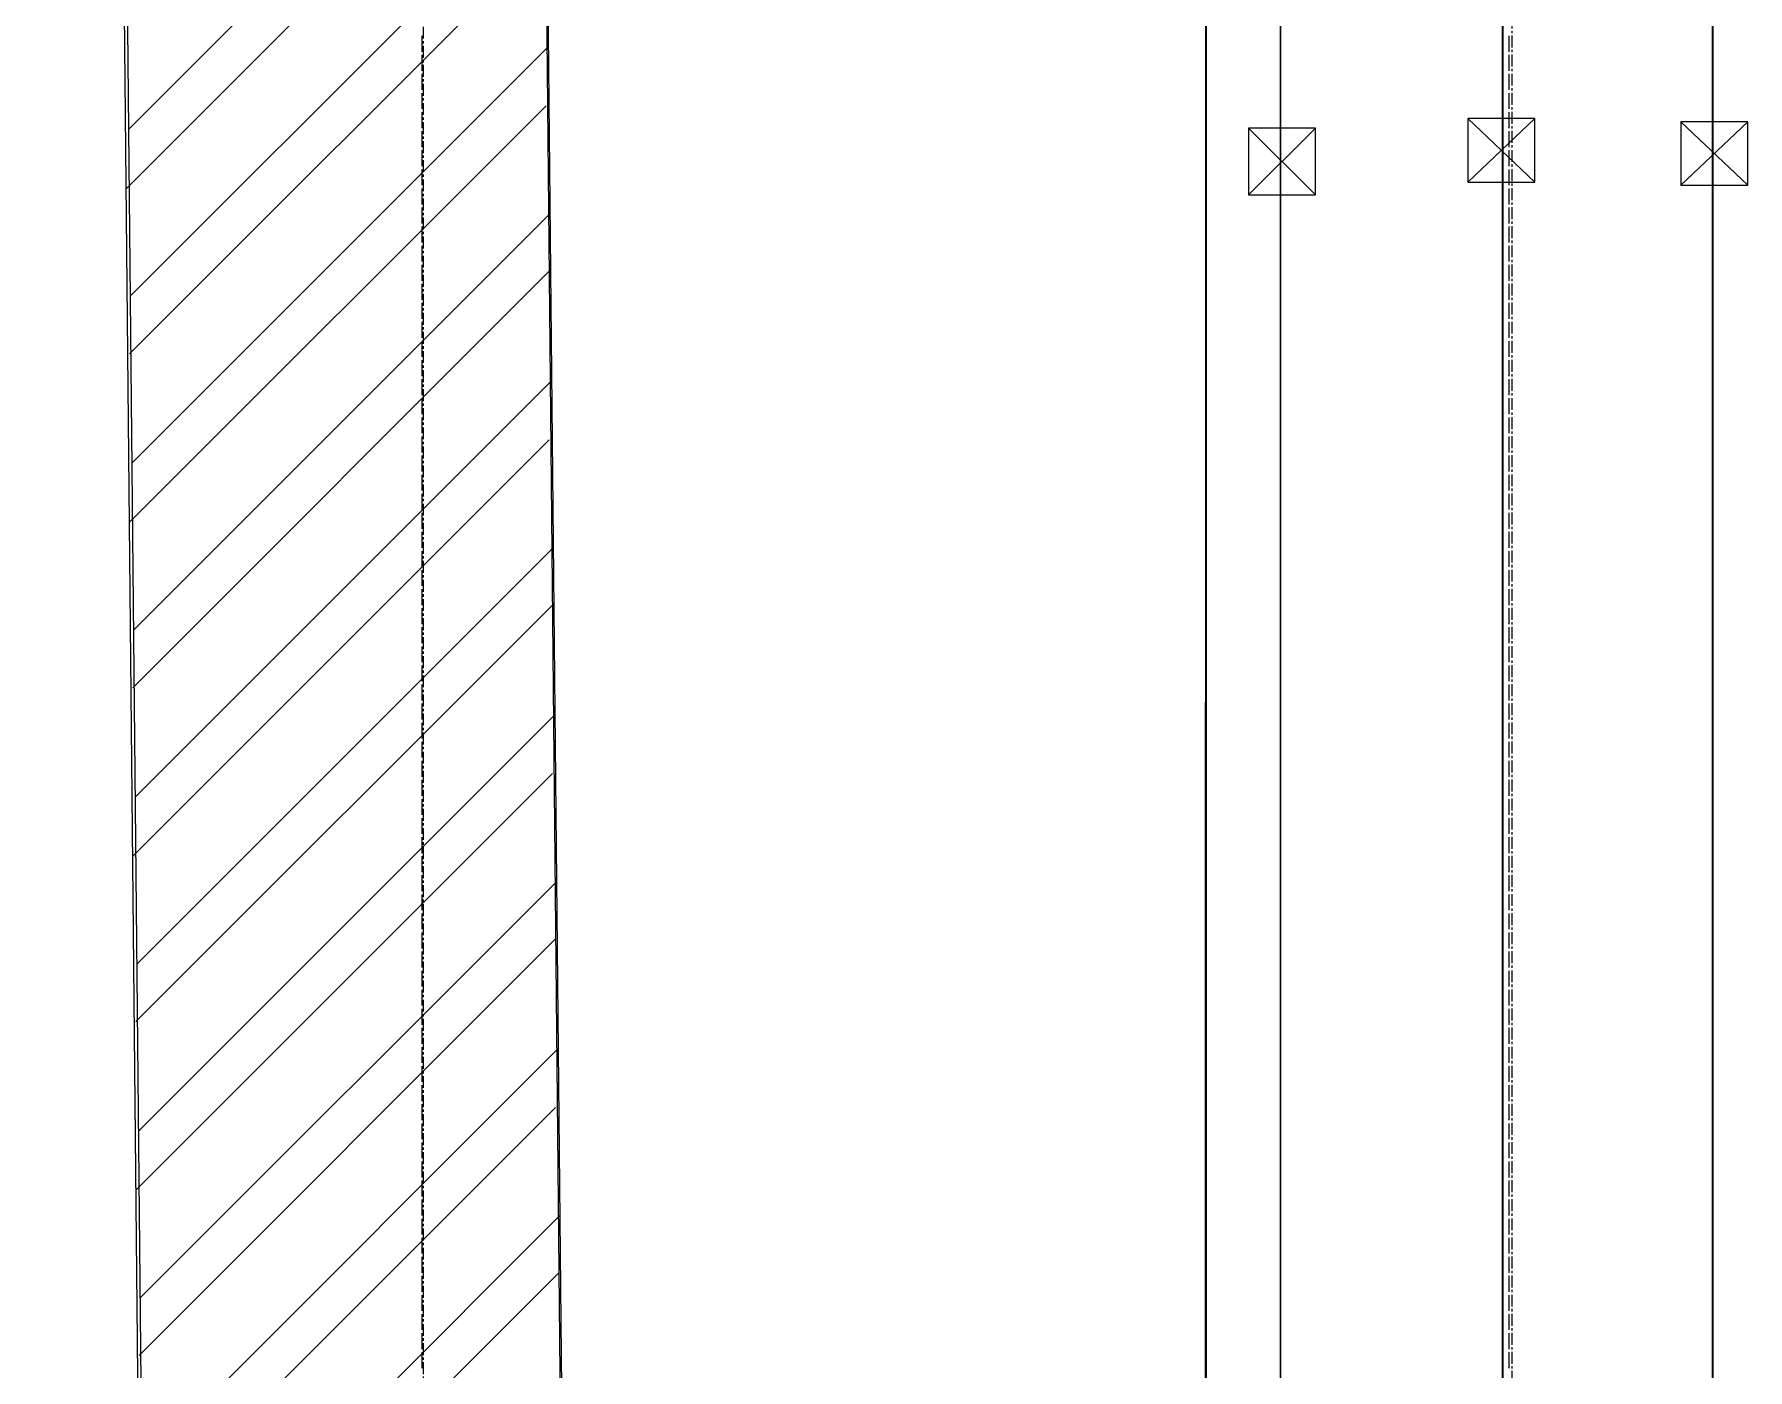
# Model space of a CAD drawing. Header units: millimetres. Extents: x -10178924 to 11692288, y -947381 to 58396.
# Drawn here: x 747390 to 749672, y -810748 to -808970 of the extents above; entities that cross this region are included whole.
import ezdxf

# ---------------------------------------------------------------- set-up
doc = ezdxf.new("R2010")
doc.units = ezdxf.units.MM
doc.linetypes.add('осевая', pattern=[50.8, 31.75, -6.35, 6.35, -6.35])
for name, color, linetype, lineweight in [('PDF _0', 7, 'Continuous', 9), ('PDF _Разрезы', 7, 'Continuous', 9), ('Размеры осевые', 153, 'Continuous', 9), ('Стены.1', 7, 'Continuous', 25), ('ШТРИХОВКА', 252, 'Continuous', 15)]:
    doc.layers.add(name, color=color, linetype=linetype, lineweight=lineweight)
for name, color, linetype in [('PDF _PDF _Разрезы', 7, 'Continuous'), ('PDF _ВК_В1', 5, 'Continuous'), ('PDF _ВК_Т3', 1, 'Continuous'), ('PDF _ВК_Т4', 6, 'Continuous'), ('PDF _Стены.1', 7, 'Continuous')]:
    doc.layers.add(name, color=color, linetype=linetype)
doc.layers.add('PDF _Размеры осевые', color=7, linetype='Continuous', true_color=0x5d6970)
doc.layers.add('PDF _штриховка', color=7, linetype='Continuous', true_color=0x95834a)

# ---------------------------------------------------------------- blocks, each defined once
blk = doc.blocks.new('A$C5282721b')
at = {"layer": 'ШТРИХОВКА', "ltscale": 100, "true_color": 0x000000, "transparency": 33554687}
h = blk.add_hatch(dxfattribs=at)
h.set_pattern_fill('ANSI31', color=18, scale=50)
h.set_pattern_definition([(45, (-107037.55, 12739.44), (-112.2532, 112.2532), [])])
h.paths.add_polyline_path([(25192.811, -31868.119), (25035.25, -15862.111), (25595.277, -15862.111), (25753.823, -31968.119)])
at = {"layer": 'PDF _Разрезы', "color": 18, "lineweight": 9, "true_color": 0x000000, "transparency": 33554687}
blk.add_lwpolyline([(26590.978, -58613.553), (26594.843, 2746.034)], dxfattribs=at)
at = {"layer": 'Размеры осевые', "color": 251, "linetype": 'осевая', "ltscale": 0.5, "transparency": 33554687}
for p, q in [((27000, -52200), (27000, 1500)), ((25550, -58512.867), (25550, -4812.867))]:
    blk.add_line(p, q, dxfattribs=at)
at = {"layer": 'Стены.1', "color": 18, "linetype": 'Continuous', "true_color": 0x000000, "transparency": 33554687, "flags": 128}
for points in [[(25192.811, -31868.119), (25035.25, -15862.111)], [(25753.823, -31968.119), (25595.277, -15862.111)]]:
    blk.add_lwpolyline(points, dxfattribs=at)

msp = doc.modelspace()

# ---------------------------------------------------------------- linework, layer by layer
at = {"layer": 'PDF _0', "lineweight": 25}
for points in [[(749007.6, -809183.6), (749096.5, -809183.6), (749096.5, -809094.7), (749007.6, -809094.7)], [(749299.7, -809166.7), (749388.6, -809166.7), (749388.6, -809082), (749299.7, -809082)], [(749583.3, -809170.9), (749672.2, -809170.9), (749672.2, -809086.2), (749583.3, -809086.2)]]:
    msp.add_lwpolyline(points, close=True, dxfattribs=at)
for points in [[(749007.6, -809094.7), (749096.5, -809183.6)], [(749096.5, -809094.7), (749007.6, -809183.6)], [(749299.7, -809082), (749388.6, -809166.7)], [(749388.6, -809082), (749299.7, -809166.7)], [(749583.3, -809086.2), (749672.2, -809170.9)], [(749672.2, -809086.2), (749583.3, -809170.9)]]:
    msp.add_lwpolyline(points, dxfattribs=at)
at = {"layer": 'PDF _PDF _Разрезы', "lineweight": 9}
msp.add_lwpolyline([(748948.3, -839405.6), (748952.5, -778045.5)], dxfattribs=at)
at = {"layer": 'PDF _ВК_В1', "lineweight": 30}
msp.add_lwpolyline([(749049.9, -821291), (749049.9, -786439.2)], dxfattribs=at)
at = {"layer": 'PDF _ВК_Т3', "lineweight": 35}
msp.add_lwpolyline([(749346.2, -821172.5), (749346.2, -786147.1)], dxfattribs=at)
at = {"layer": 'PDF _ВК_Т4', "lineweight": 35}
msp.add_lwpolyline([(749625.6, -821121.7), (749625.6, -785876.1)], dxfattribs=at)
at = {"layer": 'PDF _Размеры осевые', "lineweight": 9}
for points in [[(747906.9, -808993.1), (747906.9, -808976.2), (747906.9, -808971.9)], [(749354.7, -808993.1), (749354.7, -808976.2), (749354.7, -808971.9)], [(747906.9, -809018.5), (747906.9, -809001.6), (747906.9, -808997.3)], [(749354.7, -809018.5), (749354.7, -809001.6), (749354.7, -808997.3)], [(747906.9, -809043.9), (747906.9, -809027), (747906.9, -809022.7)], [(749354.7, -809043.9), (749354.7, -809027), (749354.7, -809022.7)], [(747906.9, -809069.3), (747906.9, -809052.4), (747906.9, -809048.1)], [(749354.7, -809069.3), (749354.7, -809052.4), (749354.7, -809048.1)], [(747906.9, -809094.7), (747906.9, -809077.8), (747906.9, -809073.5)], [(749354.7, -809094.7), (749354.7, -809077.8), (749354.7, -809073.5)], [(747906.9, -809120.1), (747906.9, -809103.2), (747906.9, -809098.9)], [(749354.7, -809120.1), (749354.7, -809103.2), (749354.7, -809098.9)], [(747906.9, -809145.5), (747906.9, -809128.6), (747906.9, -809124.3)], [(749354.7, -809145.5), (749354.7, -809128.6), (749354.7, -809124.3)], [(747906.9, -809170.9), (747906.9, -809154), (747906.9, -809149.7)], [(749354.7, -809170.9), (749354.7, -809154), (749354.7, -809149.7)], [(747906.9, -809196.3), (747906.9, -809179.4), (747906.9, -809175.1)], [(749354.7, -809196.3), (749354.7, -809179.4), (749354.7, -809175.1)], [(747906.9, -809221.7), (747906.9, -809204.8), (747906.9, -809200.5)], [(749354.7, -809221.7), (749354.7, -809204.8), (749354.7, -809200.5)], [(747906.9, -809247.1), (747906.9, -809230.2), (747906.9, -809225.9)], [(749354.7, -809247.1), (749354.7, -809230.2), (749354.7, -809225.9)], [(747906.9, -809272.5), (747906.9, -809255.6), (747906.9, -809251.3)], [(749354.7, -809272.5), (749354.7, -809255.6), (749354.7, -809251.3)], [(747906.9, -809297.9), (747906.9, -809281), (747906.9, -809276.8)], [(749354.7, -809297.9), (749354.7, -809281), (749354.7, -809276.8)], [(747906.9, -809323.3), (747906.9, -809306.4), (747906.9, -809302.1)], [(749354.7, -809323.3), (749354.7, -809306.4), (749354.7, -809302.1)], [(747906.9, -809348.7), (747906.9, -809331.8), (747906.9, -809327.5)], [(749354.7, -809348.7), (749354.7, -809331.8), (749354.7, -809327.5)], [(747906.9, -809374.1), (747906.9, -809357.2), (747906.9, -809352.9)], [(749354.7, -809374.1), (749354.7, -809357.2), (749354.7, -809352.9)], [(747906.9, -809399.5), (747906.9, -809382.6), (747906.9, -809378.3)], [(749354.7, -809399.5), (749354.7, -809382.6), (749354.7, -809378.3)], [(747906.9, -809424.9), (747906.9, -809408), (747906.9, -809403.8)], [(749354.7, -809424.9), (749354.7, -809408), (749354.7, -809403.8)], [(747906.9, -809450.3), (747906.9, -809433.4), (747906.9, -809429.1)], [(749354.7, -809450.3), (749354.7, -809433.4), (749354.7, -809429.1)], [(747906.9, -809475.7), (747906.9, -809458.8), (747906.9, -809454.5)], [(749354.7, -809475.7), (749354.7, -809458.8), (749354.7, -809454.5)], [(747906.9, -809501.1), (747906.9, -809484.2), (747906.9, -809479.9)], [(749354.7, -809501.1), (749354.7, -809484.2), (749354.7, -809479.9)], [(747906.9, -809526.5), (747906.9, -809509.6), (747906.9, -809505.4)], [(749354.7, -809526.5), (749354.7, -809509.6), (749354.7, -809505.4)], [(747906.9, -809551.9), (747906.9, -809535), (747906.9, -809530.8)], [(749354.7, -809551.9), (749354.7, -809535), (749354.7, -809530.8)], [(747906.9, -809577.3), (747906.9, -809560.4), (747906.9, -809556.2)], [(749354.7, -809577.3), (749354.7, -809560.4), (749354.7, -809556.2)], [(747906.9, -809602.7), (747906.9, -809585.8), (747906.9, -809581.5)], [(749354.7, -809602.7), (749354.7, -809585.8), (749354.7, -809581.5)], [(747906.9, -809628.1), (747906.9, -809611.2), (747906.9, -809606.9)], [(749354.7, -809628.1), (749354.7, -809611.2), (749354.7, -809606.9)], [(747906.9, -809653.5), (747906.9, -809636.6), (747906.9, -809632.4)], [(749354.7, -809653.5), (749354.7, -809636.6), (749354.7, -809632.4)], [(747906.9, -809678.9), (747906.9, -809662), (747906.9, -809657.8)], [(749354.7, -809678.9), (749354.7, -809662), (749354.7, -809657.8)], [(747906.9, -809704.3), (747906.9, -809687.4), (747906.9, -809683.2)], [(749354.7, -809704.3), (749354.7, -809687.4), (749354.7, -809683.2)], [(747906.9, -809729.7), (747906.9, -809712.8), (747906.9, -809708.6)], [(749354.7, -809729.7), (749354.7, -809712.8), (749354.7, -809708.6)], [(747906.9, -809755.1), (747906.9, -809738.2), (747906.9, -809734)], [(749354.7, -809755.1), (749354.7, -809738.2), (749354.7, -809734)], [(747906.9, -809780.5), (747906.9, -809763.6), (747906.9, -809759.4)], [(749354.7, -809780.5), (749354.7, -809763.6), (749354.7, -809759.4)], [(747906.9, -809805.9), (747906.9, -809789), (747906.9, -809784.8)], [(749354.7, -809805.9), (749354.7, -809789), (749354.7, -809784.8)], [(747906.9, -809831.3), (747906.9, -809814.4), (747906.9, -809810.2)], [(749354.7, -809831.3), (749354.7, -809814.4), (749354.7, -809810.2)], [(747906.9, -809856.7), (747906.9, -809839.8), (747906.9, -809835.6)], [(749354.7, -809856.7), (749354.7, -809839.8), (749354.7, -809835.6)], [(747906.9, -809882.1), (747906.9, -809865.2), (747906.9, -809861)], [(749354.7, -809882.1), (749354.7, -809865.2), (749354.7, -809861)], [(747906.9, -809907.5), (747906.9, -809890.6), (747906.9, -809886.4)], [(749354.7, -809907.5), (749354.7, -809890.6), (749354.7, -809886.4)], [(747906.9, -809932.9), (747906.9, -809916), (747906.9, -809911.8)], [(749354.7, -809932.9), (749354.7, -809916), (749354.7, -809911.8)], [(747906.9, -809958.3), (747906.9, -809941.4), (747906.9, -809937.2)], [(749354.7, -809958.3), (749354.7, -809941.4), (749354.7, -809937.2)], [(747906.9, -809983.7), (747906.9, -809966.8), (747906.9, -809962.6)], [(749354.7, -809983.7), (749354.7, -809966.8), (749354.7, -809962.6)], [(747906.9, -810009.1), (747906.9, -809992.2), (747906.9, -809988)], [(749354.7, -810009.1), (749354.7, -809992.2), (749354.7, -809988)], [(747906.9, -810034.5), (747906.9, -810017.6), (747906.9, -810013.4)], [(749354.7, -810034.5), (749354.7, -810017.6), (749354.7, -810013.4)], [(747906.9, -810059.9), (747906.9, -810043), (747906.9, -810038.8)], [(749354.7, -810059.9), (749354.7, -810043), (749354.7, -810038.8)], [(747906.9, -810085.3), (747906.9, -810068.4), (747906.9, -810064.2)], [(749354.7, -810085.3), (749354.7, -810068.4), (749354.7, -810064.2)], [(747906.9, -810110.7), (747906.9, -810093.8), (747906.9, -810089.6)], [(749354.7, -810110.7), (749354.7, -810093.8), (749354.7, -810089.6)], [(747906.9, -810136.1), (747906.9, -810119.2), (747906.9, -810115)], [(749354.7, -810136.1), (749354.7, -810119.2), (749354.7, -810115)], [(747906.9, -810161.5), (747906.9, -810144.6), (747906.9, -810140.4)], [(749354.7, -810161.5), (749354.7, -810144.6), (749354.7, -810140.4)], [(747906.9, -810186.9), (747906.9, -810170), (747906.9, -810165.8)], [(749354.7, -810186.9), (749354.7, -810170), (749354.7, -810165.8)], [(747906.9, -810212.3), (747906.9, -810195.4), (747906.9, -810191.2)], [(749354.7, -810212.3), (749354.7, -810195.4), (749354.7, -810191.2)], [(747906.9, -810237.7), (747906.9, -810220.8), (747906.9, -810216.6)], [(749354.7, -810237.7), (749354.7, -810220.8), (749354.7, -810216.6)], [(747906.9, -810263.1), (747906.9, -810246.2), (747906.9, -810242)], [(749354.7, -810263.1), (749354.7, -810246.2), (749354.7, -810242)], [(747906.9, -810288.5), (747906.9, -810271.6), (747906.9, -810267.4)], [(749354.7, -810288.5), (749354.7, -810271.6), (749354.7, -810267.4)], [(747906.9, -810313.9), (747906.9, -810297), (747906.9, -810292.8)], [(749354.7, -810313.9), (749354.7, -810297), (749354.7, -810292.8)], [(747906.9, -810339.3), (747906.9, -810322.4), (747906.9, -810318.2)], [(749354.7, -810339.3), (749354.7, -810322.4), (749354.7, -810318.2)], [(747906.9, -810364.7), (747906.9, -810347.8), (747906.9, -810343.6)], [(749354.7, -810364.7), (749354.7, -810347.8), (749354.7, -810343.6)], [(747906.9, -810390.1), (747906.9, -810373.2), (747906.9, -810369)], [(749354.7, -810390.1), (749354.7, -810373.2), (749354.7, -810369)], [(747906.9, -810415.5), (747906.9, -810398.6), (747906.9, -810394.4)], [(749354.7, -810415.5), (749354.7, -810398.6), (749354.7, -810394.4)], [(747906.9, -810440.9), (747906.9, -810424), (747906.9, -810419.8)], [(749354.7, -810440.9), (749354.7, -810424), (749354.7, -810419.8)], [(747906.9, -810466.3), (747906.9, -810449.4), (747906.9, -810445.2)], [(749354.7, -810466.3), (749354.7, -810449.4), (749354.7, -810445.2)], [(747906.9, -810491.7), (747906.9, -810474.8), (747906.9, -810470.6)], [(749354.7, -810491.7), (749354.7, -810474.8), (749354.7, -810470.6)], [(747906.9, -810517.1), (747906.9, -810500.2), (747906.9, -810496)], [(749354.7, -810517.1), (749354.7, -810500.2), (749354.7, -810496)], [(747906.9, -810542.5), (747906.9, -810525.6), (747906.9, -810521.4)], [(749354.7, -810542.5), (749354.7, -810525.6), (749354.7, -810521.4)], [(747906.9, -810567.9), (747906.9, -810551), (747906.9, -810546.8)], [(749354.7, -810567.9), (749354.7, -810551), (749354.7, -810546.8)], [(747906.9, -810593.3), (747906.9, -810576.4), (747906.9, -810572.2)], [(749354.7, -810593.3), (749354.7, -810576.4), (749354.7, -810572.2)], [(747906.9, -810618.7), (747906.9, -810601.8), (747906.9, -810597.6)], [(749354.7, -810618.7), (749354.7, -810601.8), (749354.7, -810597.6)], [(747906.9, -810644.1), (747906.9, -810627.2), (747906.9, -810623)], [(749354.7, -810644.1), (749354.7, -810627.2), (749354.7, -810623)], [(747906.9, -810669.5), (747906.9, -810652.6), (747906.9, -810648.4)], [(749354.7, -810669.5), (749354.7, -810652.6), (749354.7, -810648.4)], [(747906.9, -810694.9), (747906.9, -810678), (747906.9, -810673.8)], [(749354.7, -810694.9), (749354.7, -810678), (749354.7, -810673.8)], [(747906.9, -810720.3), (747906.9, -810703.4), (747906.9, -810699.2)], [(749354.7, -810720.3), (749354.7, -810703.4), (749354.7, -810699.2)], [(747906.9, -810745.7), (747906.9, -810728.8), (747906.9, -810724.6)], [(749354.7, -810745.7), (749354.7, -810728.8), (749354.7, -810724.6)]]:
    msp.add_lwpolyline(points, dxfattribs=at)
at = {"layer": 'PDF _Стены.1', "lineweight": 25}
for points in [[(747547.1, -812659.2), (747390.4, -796653.5)], [(748110.1, -812760.8), (747953.5, -796653.5)]]:
    msp.add_lwpolyline(points, dxfattribs=at)
at = {"layer": 'PDF _штриховка', "color": 251, "lineweight": 5, "true_color": 0x636466}
for points in [[(747513.2, -809175.1), (748067.7, -808620.6)], [(747517.4, -809395.3), (748072, -808840.7)], [(747517.4, -809619.6), (748072, -809065.1)], [(747521.7, -809839.8), (748076.2, -809285.2)], [(747521.7, -810064.2), (748076.2, -809509.6)], [(747525.9, -810284.3), (748080.4, -809729.7)], [(747525.9, -810508.7), (748080.4, -809954.1)], [(747530.1, -810728.8), (748084.7, -810174.2)], [(747530.1, -810953.2), (748084.7, -810398.6)], [(747534.4, -811173.3), (748088.9, -810618.7)]]:
    msp.add_lwpolyline(points, dxfattribs=at)

# ---------------------------------------------------------------- block references
msp.add_blockref('A$C5282721b', (722358.6, -780790.4))

doc.saveas('drawing.dxf')
